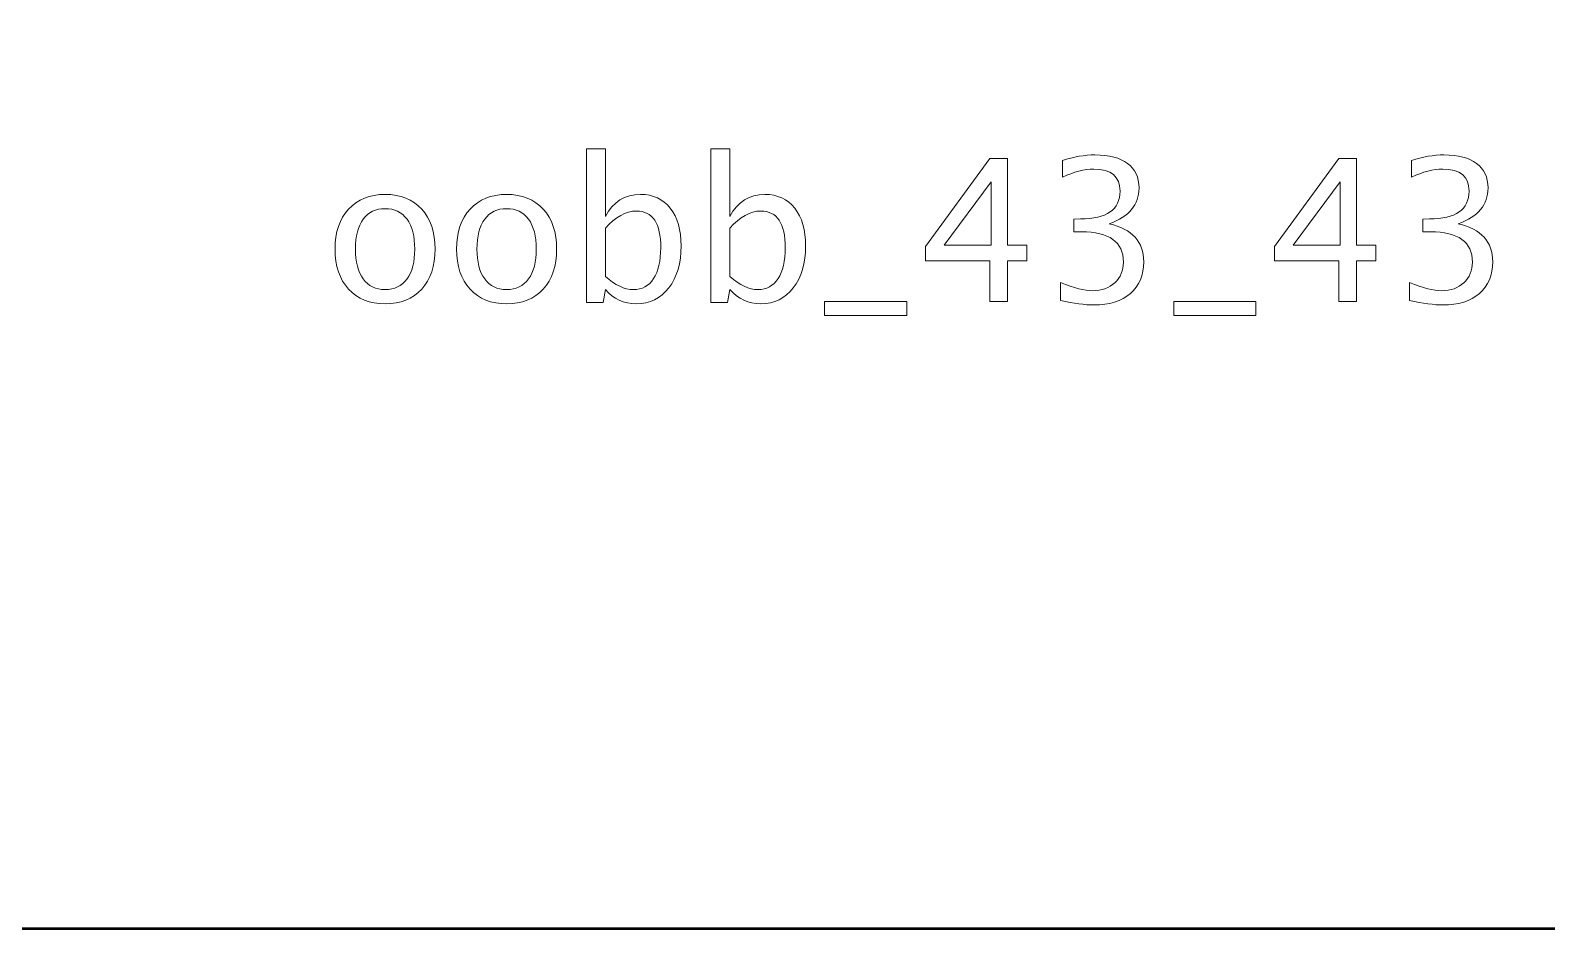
# Model space of a CAD drawing. Header units: centimetres. Extents: x -6.7 to 6.7, y -12.1 to 12.1.
# Drawn here: x -0.966 to 3.903, y -12.05 to -9.165 of the extents above; entities that cross this region are included whole.
import ezdxf

# ---------------------------------------------------------------- set-up
doc = ezdxf.new("R2010")
doc.units = ezdxf.units.CM
doc.header["$MEASUREMENT"] = 0
doc.layers.add('Layer 1', color=7, linetype='Continuous')

msp = doc.modelspace()

# ---------------------------------------------------------------- linework, layer by layer
at = {"layer": 'Layer 1', "lineweight": 53}
msp.add_open_spline([(6.2, -0.15), (6.2, -0.15), (-6.2, -0.15), (-6.2, -0.15), (-6.2, -0.15), (-6.47614, -0.15), (-6.7, -0.37386), (-6.7, -0.65), (-6.7, -0.65), (-6.7, -0.65), (-6.7, -11.55), (-6.7, -11.55), (-6.7, -11.55), (-6.7, -11.82614), (-6.47614, -12.05), (-6.2, -12.05), (-6.2, -12.05), (-6.2, -12.05), (6.2, -12.05), (6.2, -12.05), (6.2, -12.05), (6.47614, -12.05), (6.7, -11.82614), (6.7, -11.55), (6.7, -11.55), (6.7, -11.55), (6.7, -0.65), (6.7, -0.65), (6.7, -0.65), (6.7, -0.37386), (6.47614, -0.15), (6.2, -0.15)], degree=3, knots=[0, 0, 0, 0, 0.1111111, 0.1111111, 0.1111111, 0.1111111, 0.2222222, 0.2222222, 0.2222222, 0.2222222, 0.3333333, 0.3333333, 0.3333333, 0.3333333, 0.4444444, 0.4444444, 0.4444444, 0.4444444, 0.5555556, 0.5555556, 0.5555556, 0.5555556, 0.6666667, 0.6666667, 0.6666667, 0.6666667, 0.7777778, 0.7777778, 0.7777778, 0.7777778, 1, 1, 1, 1], dxfattribs=at)
at = {"layer": 'Layer 1', "color": 5, "lineweight": 9}
for points, knots in [([(0.81951, -10.03941), (0.81951, -10.03941), (0.81951, -9.54601), (0.81951, -9.54601), (0.81951, -9.54601), (0.81951, -9.54601), (0.88047, -9.54601), (0.88047, -9.54601), (0.88047, -9.54601), (0.88047, -9.54601), (0.88047, -9.76266), (0.88047, -9.76266), (0.88047, -9.76266), (0.90545, -9.71556), (0.94302, -9.69206), (0.99309, -9.69206), (0.99309, -9.69206), (1.03362, -9.69206), (1.06548, -9.70678), (1.08876, -9.7363), (1.08876, -9.7363), (1.11204, -9.76583), (1.12369, -9.80615), (1.12369, -9.85727), (1.12369, -9.85727), (1.12369, -9.91294), (1.11046, -9.95792), (1.0841, -9.992), (1.0841, -9.992), (1.05775, -10.02618), (1.02304, -10.04322), (0.98007, -10.04322), (0.98007, -10.04322), (0.94016, -10.04322), (0.90693, -10.02798), (0.88047, -9.99739), (0.88047, -9.99739), (0.88047, -9.99739), (0.87306, -10.03941), (0.87306, -10.03941), (0.87306, -10.03941), (0.87306, -10.03941), (0.81951, -10.03941), (0.81951, -10.03941)], [0, 0, 0, 0, 0.0833333, 0.0833333, 0.0833333, 0.0833333, 0.1666667, 0.1666667, 0.1666667, 0.1666667, 0.25, 0.25, 0.25, 0.25, 0.3333333, 0.3333333, 0.3333333, 0.3333333, 0.4166667, 0.4166667, 0.4166667, 0.4166667, 0.5, 0.5, 0.5, 0.5, 0.5833333, 0.5833333, 0.5833333, 0.5833333, 0.6666667, 0.6666667, 0.6666667, 0.6666667, 0.75, 0.75, 0.75, 0.75, 0.8333333, 0.8333333, 0.8333333, 0.8333333, 1, 1, 1, 1]), ([(1.21914, -10.03941), (1.21914, -10.03941), (1.21914, -9.54601), (1.21914, -9.54601), (1.21914, -9.54601), (1.21914, -9.54601), (1.2801, -9.54601), (1.2801, -9.54601), (1.2801, -9.54601), (1.2801, -9.54601), (1.2801, -9.76266), (1.2801, -9.76266), (1.2801, -9.76266), (1.30508, -9.71556), (1.34265, -9.69206), (1.39272, -9.69206), (1.39272, -9.69206), (1.43325, -9.69206), (1.46511, -9.70678), (1.48839, -9.7363), (1.48839, -9.7363), (1.51167, -9.76583), (1.52332, -9.80615), (1.52332, -9.85727), (1.52332, -9.85727), (1.52332, -9.91294), (1.51009, -9.95792), (1.48373, -9.992), (1.48373, -9.992), (1.45738, -10.02618), (1.42267, -10.04322), (1.3797, -10.04322), (1.3797, -10.04322), (1.33979, -10.04322), (1.30656, -10.02798), (1.2801, -9.99739), (1.2801, -9.99739), (1.2801, -9.99739), (1.27269, -10.03941), (1.27269, -10.03941), (1.27269, -10.03941), (1.27269, -10.03941), (1.21914, -10.03941), (1.21914, -10.03941)], [0, 0, 0, 0, 0.0833333, 0.0833333, 0.0833333, 0.0833333, 0.1666667, 0.1666667, 0.1666667, 0.1666667, 0.25, 0.25, 0.25, 0.25, 0.3333333, 0.3333333, 0.3333333, 0.3333333, 0.4166667, 0.4166667, 0.4166667, 0.4166667, 0.5, 0.5, 0.5, 0.5, 0.5833333, 0.5833333, 0.5833333, 0.5833333, 0.6666667, 0.6666667, 0.6666667, 0.6666667, 0.75, 0.75, 0.75, 0.75, 0.8333333, 0.8333333, 0.8333333, 0.8333333, 1, 1, 1, 1]), ([(2.11473, -10.0356), (2.11473, -10.0356), (2.11473, -9.90542), (2.11473, -9.90542), (2.11473, -9.90542), (2.11473, -9.90542), (1.90771, -9.90542), (1.90771, -9.90542), (1.90771, -9.90542), (1.90771, -9.90542), (1.90771, -9.85907), (1.90771, -9.85907), (1.90771, -9.85907), (1.90771, -9.85907), (2.11473, -9.57649), (2.11473, -9.57649), (2.11473, -9.57649), (2.11473, -9.57649), (2.17188, -9.57649), (2.17188, -9.57649), (2.17188, -9.57649), (2.17188, -9.57649), (2.17188, -9.85526), (2.17188, -9.85526), (2.17188, -9.85526), (2.17188, -9.85526), (2.23347, -9.85526), (2.23347, -9.85526), (2.23347, -9.85526), (2.23347, -9.85526), (2.23347, -9.90542), (2.23347, -9.90542), (2.23347, -9.90542), (2.23347, -9.90542), (2.17188, -9.90542), (2.17188, -9.90542), (2.17188, -9.90542), (2.17188, -9.90542), (2.17188, -10.0356), (2.17188, -10.0356), (2.17188, -10.0356), (2.17188, -10.0356), (2.11473, -10.0356), (2.11473, -10.0356)], [0, 0, 0, 0, 0.0833333, 0.0833333, 0.0833333, 0.0833333, 0.1666667, 0.1666667, 0.1666667, 0.1666667, 0.25, 0.25, 0.25, 0.25, 0.3333333, 0.3333333, 0.3333333, 0.3333333, 0.4166667, 0.4166667, 0.4166667, 0.4166667, 0.5, 0.5, 0.5, 0.5, 0.5833333, 0.5833333, 0.5833333, 0.5833333, 0.6666667, 0.6666667, 0.6666667, 0.6666667, 0.75, 0.75, 0.75, 0.75, 0.8333333, 0.8333333, 0.8333333, 0.8333333, 1, 1, 1, 1]), ([(2.34162, -10.03242), (2.34162, -10.03242), (2.34162, -9.97527), (2.34162, -9.97527), (2.34162, -9.97527), (2.38522, -9.99263), (2.41941, -10.00131), (2.44449, -10.00131), (2.44449, -10.00131), (2.47402, -10.00131), (2.49784, -9.99284), (2.51615, -9.9758), (2.51615, -9.9758), (2.53446, -9.95876), (2.54356, -9.93654), (2.54356, -9.90923), (2.54356, -9.90923), (2.54356, -9.84446), (2.49848, -9.81208), (2.4083, -9.81208), (2.4083, -9.81208), (2.4083, -9.81208), (2.38417, -9.81208), (2.38417, -9.81208), (2.38417, -9.81208), (2.38417, -9.81208), (2.38417, -9.77112), (2.38417, -9.77112), (2.38417, -9.77112), (2.38417, -9.77112), (2.40554, -9.7708), (2.40554, -9.7708), (2.40554, -9.7708), (2.49032, -9.7708), (2.53277, -9.74096), (2.53277, -9.68116), (2.53277, -9.68116), (2.53277, -9.63428), (2.50461, -9.61078), (2.44841, -9.61078), (2.44841, -9.61078), (2.41824, -9.61078), (2.3848, -9.61946), (2.34797, -9.63682), (2.34797, -9.63682), (2.34797, -9.63682), (2.34797, -9.58348), (2.34797, -9.58348), (2.34797, -9.58348), (2.38406, -9.5712), (2.41888, -9.56506), (2.45232, -9.56506), (2.45232, -9.56506), (2.49784, -9.56506), (2.53287, -9.57417), (2.55721, -9.59237), (2.55721, -9.59237), (2.58155, -9.61047), (2.59373, -9.63682), (2.59373, -9.67132), (2.59373, -9.67132), (2.59373, -9.72519), (2.56187, -9.76361), (2.49805, -9.78647), (2.49805, -9.78647), (2.57203, -9.80372), (2.60897, -9.84425), (2.60897, -9.90828), (2.60897, -9.90828), (2.60897, -9.95146), (2.59468, -9.98543), (2.56621, -10.01009), (2.56621, -10.01009), (2.53774, -10.03475), (2.49858, -10.04703), (2.44883, -10.04703), (2.44883, -10.04703), (2.42047, -10.04703), (2.3848, -10.04216), (2.34162, -10.03242)], [0, 0, 0, 0, 0.047619, 0.047619, 0.047619, 0.047619, 0.0952381, 0.0952381, 0.0952381, 0.0952381, 0.1428571, 0.1428571, 0.1428571, 0.1428571, 0.1904762, 0.1904762, 0.1904762, 0.1904762, 0.2380952, 0.2380952, 0.2380952, 0.2380952, 0.2857143, 0.2857143, 0.2857143, 0.2857143, 0.3333333, 0.3333333, 0.3333333, 0.3333333, 0.3809524, 0.3809524, 0.3809524, 0.3809524, 0.4285714, 0.4285714, 0.4285714, 0.4285714, 0.4761905, 0.4761905, 0.4761905, 0.4761905, 0.5238095, 0.5238095, 0.5238095, 0.5238095, 0.5714286, 0.5714286, 0.5714286, 0.5714286, 0.6190476, 0.6190476, 0.6190476, 0.6190476, 0.6666667, 0.6666667, 0.6666667, 0.6666667, 0.7142857, 0.7142857, 0.7142857, 0.7142857, 0.7619048, 0.7619048, 0.7619048, 0.7619048, 0.8095238, 0.8095238, 0.8095238, 0.8095238, 0.8571429, 0.8571429, 0.8571429, 0.8571429, 0.9047619, 0.9047619, 0.9047619, 0.9047619, 1, 1, 1, 1]), ([(3.2353, -10.0356), (3.2353, -10.0356), (3.2353, -9.90542), (3.2353, -9.90542), (3.2353, -9.90542), (3.2353, -9.90542), (3.02828, -9.90542), (3.02828, -9.90542), (3.02828, -9.90542), (3.02828, -9.90542), (3.02828, -9.85907), (3.02828, -9.85907), (3.02828, -9.85907), (3.02828, -9.85907), (3.2353, -9.57649), (3.2353, -9.57649), (3.2353, -9.57649), (3.2353, -9.57649), (3.29245, -9.57649), (3.29245, -9.57649), (3.29245, -9.57649), (3.29245, -9.57649), (3.29245, -9.85526), (3.29245, -9.85526), (3.29245, -9.85526), (3.29245, -9.85526), (3.35404, -9.85526), (3.35404, -9.85526), (3.35404, -9.85526), (3.35404, -9.85526), (3.35404, -9.90542), (3.35404, -9.90542), (3.35404, -9.90542), (3.35404, -9.90542), (3.29245, -9.90542), (3.29245, -9.90542), (3.29245, -9.90542), (3.29245, -9.90542), (3.29245, -10.0356), (3.29245, -10.0356), (3.29245, -10.0356), (3.29245, -10.0356), (3.2353, -10.0356), (3.2353, -10.0356)], [0, 0, 0, 0, 0.0833333, 0.0833333, 0.0833333, 0.0833333, 0.1666667, 0.1666667, 0.1666667, 0.1666667, 0.25, 0.25, 0.25, 0.25, 0.3333333, 0.3333333, 0.3333333, 0.3333333, 0.4166667, 0.4166667, 0.4166667, 0.4166667, 0.5, 0.5, 0.5, 0.5, 0.5833333, 0.5833333, 0.5833333, 0.5833333, 0.6666667, 0.6666667, 0.6666667, 0.6666667, 0.75, 0.75, 0.75, 0.75, 0.8333333, 0.8333333, 0.8333333, 0.8333333, 1, 1, 1, 1]), ([(3.46219, -10.03242), (3.46219, -10.03242), (3.46219, -9.97527), (3.46219, -9.97527), (3.46219, -9.97527), (3.50579, -9.99263), (3.53998, -10.00131), (3.56506, -10.00131), (3.56506, -10.00131), (3.59459, -10.00131), (3.61841, -9.99284), (3.63672, -9.9758), (3.63672, -9.9758), (3.65503, -9.95876), (3.66413, -9.93654), (3.66413, -9.90923), (3.66413, -9.90923), (3.66413, -9.84446), (3.61905, -9.81208), (3.52887, -9.81208), (3.52887, -9.81208), (3.52887, -9.81208), (3.50474, -9.81208), (3.50474, -9.81208), (3.50474, -9.81208), (3.50474, -9.81208), (3.50474, -9.77112), (3.50474, -9.77112), (3.50474, -9.77112), (3.50474, -9.77112), (3.52611, -9.7708), (3.52611, -9.7708), (3.52611, -9.7708), (3.61089, -9.7708), (3.65334, -9.74096), (3.65334, -9.68116), (3.65334, -9.68116), (3.65334, -9.63428), (3.62518, -9.61078), (3.56898, -9.61078), (3.56898, -9.61078), (3.53881, -9.61078), (3.50537, -9.61946), (3.46854, -9.63682), (3.46854, -9.63682), (3.46854, -9.63682), (3.46854, -9.58348), (3.46854, -9.58348), (3.46854, -9.58348), (3.50463, -9.5712), (3.53945, -9.56506), (3.57289, -9.56506), (3.57289, -9.56506), (3.61841, -9.56506), (3.65344, -9.57417), (3.67778, -9.59237), (3.67778, -9.59237), (3.70212, -9.61047), (3.7143, -9.63682), (3.7143, -9.67132), (3.7143, -9.67132), (3.7143, -9.72519), (3.68244, -9.76361), (3.61862, -9.78647), (3.61862, -9.78647), (3.6926, -9.80372), (3.72954, -9.84425), (3.72954, -9.90828), (3.72954, -9.90828), (3.72954, -9.95146), (3.71525, -9.98543), (3.68678, -10.01009), (3.68678, -10.01009), (3.65831, -10.03475), (3.61915, -10.04703), (3.5694, -10.04703), (3.5694, -10.04703), (3.54104, -10.04703), (3.50537, -10.04216), (3.46219, -10.03242)], [0, 0, 0, 0, 0.047619, 0.047619, 0.047619, 0.047619, 0.0952381, 0.0952381, 0.0952381, 0.0952381, 0.1428571, 0.1428571, 0.1428571, 0.1428571, 0.1904762, 0.1904762, 0.1904762, 0.1904762, 0.2380952, 0.2380952, 0.2380952, 0.2380952, 0.2857143, 0.2857143, 0.2857143, 0.2857143, 0.3333333, 0.3333333, 0.3333333, 0.3333333, 0.3809524, 0.3809524, 0.3809524, 0.3809524, 0.4285714, 0.4285714, 0.4285714, 0.4285714, 0.4761905, 0.4761905, 0.4761905, 0.4761905, 0.5238095, 0.5238095, 0.5238095, 0.5238095, 0.5714286, 0.5714286, 0.5714286, 0.5714286, 0.6190476, 0.6190476, 0.6190476, 0.6190476, 0.6666667, 0.6666667, 0.6666667, 0.6666667, 0.7142857, 0.7142857, 0.7142857, 0.7142857, 0.7619048, 0.7619048, 0.7619048, 0.7619048, 0.8095238, 0.8095238, 0.8095238, 0.8095238, 0.8571429, 0.8571429, 0.8571429, 0.8571429, 0.9047619, 0.9047619, 0.9047619, 0.9047619, 1, 1, 1, 1]), ([(1.96792, -9.85526), (1.96792, -9.85526), (2.11854, -9.85526), (2.11854, -9.85526), (2.11854, -9.85526), (2.11854, -9.85526), (2.11854, -9.65185), (2.11854, -9.65185), (2.11854, -9.65185), (2.11854, -9.65185), (1.96792, -9.85526), (1.96792, -9.85526)], [0, 0, 0, 0, 0.25, 0.25, 0.25, 0.25, 0.5, 0.5, 0.5, 0.5, 1, 1, 1, 1]), ([(3.08849, -9.85526), (3.08849, -9.85526), (3.23911, -9.85526), (3.23911, -9.85526), (3.23911, -9.85526), (3.23911, -9.85526), (3.23911, -9.65185), (3.23911, -9.65185), (3.23911, -9.65185), (3.23911, -9.65185), (3.08849, -9.85526), (3.08849, -9.85526)], [0, 0, 0, 0, 0.25, 0.25, 0.25, 0.25, 0.5, 0.5, 0.5, 0.5, 1, 1, 1, 1]), ([(0.17329, -10.04322), (0.12386, -10.04322), (0.0847, -10.02745), (0.05592, -9.99591), (0.05592, -9.99591), (0.02702, -9.96437), (0.01263, -9.92151), (0.01263, -9.86743), (0.01263, -9.86743), (0.01263, -9.81346), (0.02702, -9.7707), (0.05592, -9.73927), (0.05592, -9.73927), (0.0847, -9.70783), (0.12386, -9.69206), (0.17329, -9.69206), (0.17329, -9.69206), (0.22272, -9.69206), (0.26188, -9.70783), (0.29066, -9.73927), (0.29066, -9.73927), (0.31956, -9.7707), (0.33395, -9.81346), (0.33395, -9.86743), (0.33395, -9.86743), (0.33395, -9.92151), (0.31956, -9.96437), (0.29066, -9.99591), (0.29066, -9.99591), (0.26188, -10.02745), (0.22272, -10.04322), (0.17329, -10.04322)], [0, 0, 0, 0, 0.1111111, 0.1111111, 0.1111111, 0.1111111, 0.2222222, 0.2222222, 0.2222222, 0.2222222, 0.3333333, 0.3333333, 0.3333333, 0.3333333, 0.4444444, 0.4444444, 0.4444444, 0.4444444, 0.5555556, 0.5555556, 0.5555556, 0.5555556, 0.6666667, 0.6666667, 0.6666667, 0.6666667, 0.7777778, 0.7777778, 0.7777778, 0.7777778, 1, 1, 1, 1]), ([(0.5634, -10.04322), (0.51397, -10.04322), (0.47481, -10.02745), (0.44603, -9.99591), (0.44603, -9.99591), (0.41713, -9.96437), (0.40274, -9.92151), (0.40274, -9.86743), (0.40274, -9.86743), (0.40274, -9.81346), (0.41713, -9.7707), (0.44603, -9.73927), (0.44603, -9.73927), (0.47481, -9.70783), (0.51397, -9.69206), (0.5634, -9.69206), (0.5634, -9.69206), (0.61283, -9.69206), (0.65199, -9.70783), (0.68077, -9.73927), (0.68077, -9.73927), (0.70967, -9.7707), (0.72406, -9.81346), (0.72406, -9.86743), (0.72406, -9.86743), (0.72406, -9.92151), (0.70967, -9.96437), (0.68077, -9.99591), (0.68077, -9.99591), (0.65199, -10.02745), (0.61283, -10.04322), (0.5634, -10.04322)], [0, 0, 0, 0, 0.1111111, 0.1111111, 0.1111111, 0.1111111, 0.2222222, 0.2222222, 0.2222222, 0.2222222, 0.3333333, 0.3333333, 0.3333333, 0.3333333, 0.4444444, 0.4444444, 0.4444444, 0.4444444, 0.5555556, 0.5555556, 0.5555556, 0.5555556, 0.6666667, 0.6666667, 0.6666667, 0.6666667, 0.7777778, 0.7777778, 0.7777778, 0.7777778, 1, 1, 1, 1]), ([(0.17318, -9.9975), (0.20335, -9.9975), (0.22685, -9.98618), (0.24357, -9.96342), (0.24357, -9.96342), (0.26018, -9.94077), (0.26855, -9.90871), (0.26855, -9.86743), (0.26855, -9.86743), (0.26855, -9.82626), (0.26018, -9.7943), (0.24357, -9.77165), (0.24357, -9.77165), (0.22685, -9.74911), (0.20335, -9.73778), (0.17318, -9.73778), (0.17318, -9.73778), (0.14291, -9.73778), (0.11942, -9.74911), (0.10291, -9.77165), (0.10291, -9.77165), (0.08629, -9.7943), (0.07804, -9.82626), (0.07804, -9.86743), (0.07804, -9.86743), (0.07804, -9.90871), (0.08629, -9.94077), (0.10291, -9.96342), (0.10291, -9.96342), (0.11942, -9.98618), (0.14291, -9.9975), (0.17318, -9.9975)], [0, 0, 0, 0, 0.1111111, 0.1111111, 0.1111111, 0.1111111, 0.2222222, 0.2222222, 0.2222222, 0.2222222, 0.3333333, 0.3333333, 0.3333333, 0.3333333, 0.4444444, 0.4444444, 0.4444444, 0.4444444, 0.5555556, 0.5555556, 0.5555556, 0.5555556, 0.6666667, 0.6666667, 0.6666667, 0.6666667, 0.7777778, 0.7777778, 0.7777778, 0.7777778, 1, 1, 1, 1]), ([(0.56329, -9.9975), (0.59346, -9.9975), (0.61696, -9.98618), (0.63368, -9.96342), (0.63368, -9.96342), (0.65029, -9.94077), (0.65866, -9.90871), (0.65866, -9.86743), (0.65866, -9.86743), (0.65866, -9.82626), (0.65029, -9.7943), (0.63368, -9.77165), (0.63368, -9.77165), (0.61696, -9.74911), (0.59346, -9.73778), (0.56329, -9.73778), (0.56329, -9.73778), (0.53302, -9.73778), (0.50953, -9.74911), (0.49302, -9.77165), (0.49302, -9.77165), (0.4764, -9.7943), (0.46815, -9.82626), (0.46815, -9.86743), (0.46815, -9.86743), (0.46815, -9.90871), (0.4764, -9.94077), (0.49302, -9.96342), (0.49302, -9.96342), (0.50953, -9.98618), (0.53302, -9.9975), (0.56329, -9.9975)], [0, 0, 0, 0, 0.1111111, 0.1111111, 0.1111111, 0.1111111, 0.2222222, 0.2222222, 0.2222222, 0.2222222, 0.3333333, 0.3333333, 0.3333333, 0.3333333, 0.4444444, 0.4444444, 0.4444444, 0.4444444, 0.5555556, 0.5555556, 0.5555556, 0.5555556, 0.6666667, 0.6666667, 0.6666667, 0.6666667, 0.7777778, 0.7777778, 0.7777778, 0.7777778, 1, 1, 1, 1]), ([(0.88047, -9.95538), (0.9119, -9.98342), (0.94185, -9.9975), (0.97032, -9.9975), (0.97032, -9.9975), (0.99838, -9.9975), (1.02007, -9.98575), (1.03531, -9.96236), (1.03531, -9.96236), (1.05066, -9.93897), (1.05828, -9.90606), (1.05828, -9.86351), (1.05828, -9.86351), (1.05828, -9.78477), (1.03225, -9.7454), (0.98018, -9.7454), (0.98018, -9.7454), (0.94609, -9.7454), (0.91286, -9.76382), (0.88047, -9.80076), (0.88047, -9.80076), (0.88047, -9.80076), (0.88047, -9.95538), (0.88047, -9.95538)], [0, 0, 0, 0, 0.1428571, 0.1428571, 0.1428571, 0.1428571, 0.2857143, 0.2857143, 0.2857143, 0.2857143, 0.4285714, 0.4285714, 0.4285714, 0.4285714, 0.5714286, 0.5714286, 0.5714286, 0.5714286, 0.7142857, 0.7142857, 0.7142857, 0.7142857, 1, 1, 1, 1]), ([(1.2801, -9.95538), (1.31153, -9.98342), (1.34148, -9.9975), (1.36995, -9.9975), (1.36995, -9.9975), (1.39801, -9.9975), (1.4197, -9.98575), (1.43494, -9.96236), (1.43494, -9.96236), (1.45029, -9.93897), (1.45791, -9.90606), (1.45791, -9.86351), (1.45791, -9.86351), (1.45791, -9.78477), (1.43188, -9.7454), (1.37981, -9.7454), (1.37981, -9.7454), (1.34572, -9.7454), (1.31249, -9.76382), (1.2801, -9.80076), (1.2801, -9.80076), (1.2801, -9.80076), (1.2801, -9.95538), (1.2801, -9.95538)], [0, 0, 0, 0, 0.1428571, 0.1428571, 0.1428571, 0.1428571, 0.2857143, 0.2857143, 0.2857143, 0.2857143, 0.4285714, 0.4285714, 0.4285714, 0.4285714, 0.5714286, 0.5714286, 0.5714286, 0.5714286, 0.7142857, 0.7142857, 0.7142857, 0.7142857, 1, 1, 1, 1]), ([(1.58449, -10.08132), (1.58449, -10.08132), (1.58449, -10.0356), (1.58449, -10.0356), (1.58449, -10.0356), (1.58449, -10.0356), (1.84866, -10.0356), (1.84866, -10.0356), (1.84866, -10.0356), (1.84866, -10.0356), (1.84866, -10.08132), (1.84866, -10.08132), (1.84866, -10.08132), (1.84866, -10.08132), (1.58449, -10.08132), (1.58449, -10.08132)], [0, 0, 0, 0, 0.2, 0.2, 0.2, 0.2, 0.4, 0.4, 0.4, 0.4, 0.6, 0.6, 0.6, 0.6, 1, 1, 1, 1]), ([(2.70506, -10.08132), (2.70506, -10.08132), (2.70506, -10.0356), (2.70506, -10.0356), (2.70506, -10.0356), (2.70506, -10.0356), (2.96923, -10.0356), (2.96923, -10.0356), (2.96923, -10.0356), (2.96923, -10.0356), (2.96923, -10.08132), (2.96923, -10.08132), (2.96923, -10.08132), (2.96923, -10.08132), (2.70506, -10.08132), (2.70506, -10.08132)], [0, 0, 0, 0, 0.2, 0.2, 0.2, 0.2, 0.4, 0.4, 0.4, 0.4, 0.6, 0.6, 0.6, 0.6, 1, 1, 1, 1])]:
    msp.add_open_spline(points, degree=3, knots=knots, dxfattribs=at)

doc.saveas('drawing.dxf')
